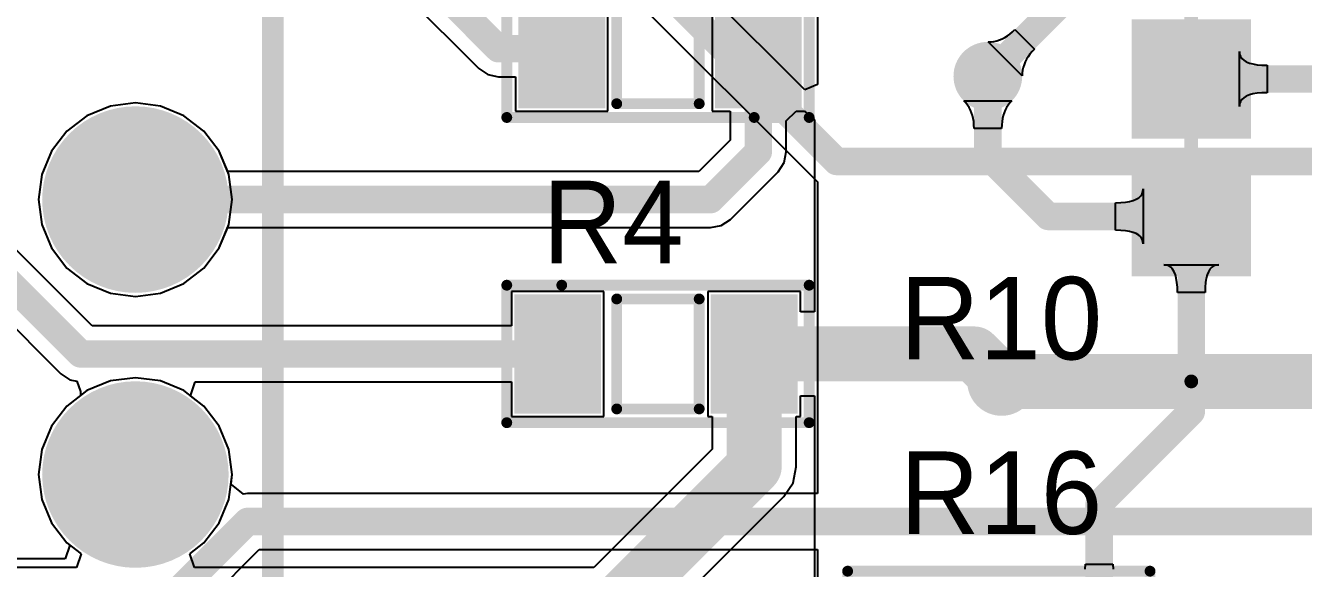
# Model space of a CAD drawing. Header units: millimetres. Extents: x 3.76 to 6.92, y 1.08 to 2.74.
# Drawn here: x 4.403 to 4.8678, y 1.663 to 1.8604 of the extents above; entities that cross this region are included whole.
import ezdxf

# ---------------------------------------------------------------- set-up
doc = ezdxf.new("R2010")
doc.units = ezdxf.units.MM
doc.header["$MEASUREMENT"] = 0
for name, color, linetype in [('BottomLayer', 5, 'Continuous'), ('BottomSolder', 6, 'Continuous'), ('MultiLayer', 9, 'Continuous'), ('PadHoleLayer', 156, 'Continuous'), ('TopLayer', 1, 'Continuous'), ('TopOverlay', 2, 'Continuous'), ('TopPaste', 8, 'Continuous'), ('TopSolder', 216, 'Continuous'), ('ViaHoleLayer', 16, 'Continuous')]:
    doc.layers.add(name, color=color, linetype=linetype)

# ---------------------------------------------------------------- blocks, each defined once
blk = doc.blocks.new('ESP32S_6')
at = {"layer": 'TopLayer'}
for points in [[(-0.01772, 0.09228), (0.01772, 0.09228), (-0.01772, 0.12772), (0.01772, 0.12772)], [(-0.01772, 0.04228), (0.01772, 0.04228), (-0.01772, 0.07772), (0.01772, 0.07772)]]:
    blk.add_solid(points, dxfattribs=at)
at = {"layer": 'TopOverlay', "const_width": 0.005}
for points in [[(0, 0), (0, 1.005)], [(0, 0), (0.71, 0)]]:
    blk.add_lwpolyline(points, dxfattribs=at)
at = {"layer": 'TopOverlay', "const_width": 0.0025}
blk.add_lwpolyline([(-0.00125, 0, 1), (0.00125, 0, 1)], format="xyb", close=True, dxfattribs=at)
blk.add_lwpolyline([(-0.00125, 0, 1), (0.00125, 0, 1)], format="xyb", close=True, dxfattribs=at)
at = {"layer": 'TopPaste'}
for points in [[(-0.01772, 0.09228), (0.01772, 0.09228), (-0.01772, 0.12772), (0.01772, 0.12772)], [(-0.01772, 0.04228), (0.01772, 0.04228), (-0.01772, 0.07772), (0.01772, 0.07772)]]:
    blk.add_solid(points, dxfattribs=at)
at = {"layer": 'TopSolder'}
for points in [[(-0.02172, 0.08828), (0.02172, 0.08828), (-0.02172, 0.13172), (0.02172, 0.13172)], [(-0.02172, 0.03828), (0.02172, 0.03828), (-0.02172, 0.08172), (0.02172, 0.08172)]]:
    blk.add_solid(points, dxfattribs=at)
blk = doc.blocks.new('RES_SMD_0603_33')
at = {"layer": 'TopLayer'}
for points in [[(-0.04681, -0.01772), (-0.02319, -0.01772), (-0.04681, 0.01772), (-0.02319, 0.01772)], [(0.02468, -0.01771), (0.0483, -0.01771), (0.02468, 0.01772), (0.0483, 0.01772)]]:
    blk.add_solid(points, dxfattribs=at)
at = {"layer": 'TopOverlay', "const_width": 0.00394}
for points in [[(-0.055, 0.025), (0.055, 0.025)], [(-0.055, -0.025), (-0.055, 0.025)], [(0.055, -0.025), (0.055, 0.025)], [(-0.015, 0.02), (0.015, 0.02)], [(-0.015, -0.02), (-0.015, 0.02)], [(0.015, -0.02), (0.015, 0.02)], [(-0.015, -0.02), (0.015, -0.02)], [(-0.055, -0.025), (0.035, -0.025)], [(0.035, -0.025), (0.055, -0.025)]]:
    blk.add_lwpolyline(points, dxfattribs=at)
at = {"layer": 'TopOverlay', "const_width": 0.00197}
for points in [[(-0.05599, 0.025, 1), (-0.05402, 0.025, 1)], [(-0.05599, 0.025, 1), (-0.05402, 0.025, 1)], [(0.05401, 0.025, 1), (0.05598, 0.025, 1)], [(0.05401, 0.025, 1), (0.05598, 0.025, 1)], [(-0.01599, 0.02, 1), (-0.01402, 0.02, 1)], [(-0.01599, 0.02, 1), (-0.01402, 0.02, 1)], [(0.01401, 0.02, 1), (0.01598, 0.02, 1)], [(0.01401, 0.02, 1), (0.01598, 0.02, 1)], [(-0.01599, -0.02, 1), (-0.01402, -0.02, 1)], [(-0.01599, -0.02, 1), (-0.01402, -0.02, 1)], [(0.01401, -0.02, 1), (0.01598, -0.02, 1)], [(0.01401, -0.02, 1), (0.01598, -0.02, 1)], [(-0.05599, -0.025, 1), (-0.05402, -0.025, 1)], [(-0.05599, -0.025, 1), (-0.05402, -0.025, 1)], [(0.03401, -0.025, 1), (0.03598, -0.025, 1)], [(0.03401, -0.025, 1), (0.03598, -0.025, 1)], [(0.05401, -0.025, 1), (0.05598, -0.025, 1)], [(0.05401, -0.025, 1), (0.05598, -0.025, 1)]]:
    blk.add_lwpolyline(points, format="xyb", close=True, dxfattribs=at)
at = {"layer": 'TopPaste'}
for points in [[(-0.04681, -0.01772), (-0.02319, -0.01772), (-0.04681, 0.01772), (-0.02319, 0.01772)], [(0.02468, -0.01771), (0.0483, -0.01771), (0.02468, 0.01772), (0.0483, 0.01772)]]:
    blk.add_solid(points, dxfattribs=at)
at = {"layer": 'TopSolder'}
for points in [[(-0.05081, -0.02172), (-0.01919, -0.02172), (-0.05081, 0.02172), (-0.01919, 0.02172)], [(0.02068, -0.02171), (0.0523, -0.02171), (0.02068, 0.02172), (0.0523, 0.02172)]]:
    blk.add_solid(points, dxfattribs=at)
blk = doc.blocks.new('RES_SMD_0603_34')
at = {"layer": 'TopLayer'}
for points in [[(-0.04681, -0.01772), (-0.02319, -0.01772), (-0.04681, 0.01772), (-0.02319, 0.01772)], [(0.02468, -0.01771), (0.0483, -0.01771), (0.02468, 0.01772), (0.0483, 0.01772)]]:
    blk.add_solid(points, dxfattribs=at)
at = {"layer": 'TopOverlay', "const_width": 0.00394}
for points in [[(-0.055, 0.025), (0.055, 0.025)], [(-0.055, -0.025), (-0.055, 0.025)], [(0.055, -0.025), (0.055, 0.025)], [(-0.015, 0.02), (0.015, 0.02)], [(-0.015, -0.02), (-0.015, 0.02)], [(0.015, -0.02), (0.015, 0.02)], [(-0.015, -0.02), (0.015, -0.02)], [(-0.055, -0.025), (0.035, -0.025)], [(0.035, -0.025), (0.055, -0.025)]]:
    blk.add_lwpolyline(points, dxfattribs=at)
at = {"layer": 'TopOverlay', "const_width": 0.00197}
for points in [[(-0.05599, 0.025, 1), (-0.05402, 0.025, 1)], [(-0.05599, 0.025, 1), (-0.05402, 0.025, 1)], [(0.05401, 0.025, 1), (0.05598, 0.025, 1)], [(0.05401, 0.025, 1), (0.05598, 0.025, 1)], [(-0.01599, 0.02, 1), (-0.01402, 0.02, 1)], [(-0.01599, 0.02, 1), (-0.01402, 0.02, 1)], [(0.01401, 0.02, 1), (0.01598, 0.02, 1)], [(0.01401, 0.02, 1), (0.01598, 0.02, 1)], [(-0.01599, -0.02, 1), (-0.01402, -0.02, 1)], [(-0.01599, -0.02, 1), (-0.01402, -0.02, 1)], [(0.01401, -0.02, 1), (0.01598, -0.02, 1)], [(0.01401, -0.02, 1), (0.01598, -0.02, 1)], [(-0.05599, -0.025, 1), (-0.05402, -0.025, 1)], [(-0.05599, -0.025, 1), (-0.05402, -0.025, 1)], [(0.03401, -0.025, 1), (0.03598, -0.025, 1)], [(0.03401, -0.025, 1), (0.03598, -0.025, 1)], [(0.05401, -0.025, 1), (0.05598, -0.025, 1)], [(0.05401, -0.025, 1), (0.05598, -0.025, 1)]]:
    blk.add_lwpolyline(points, format="xyb", close=True, dxfattribs=at)
at = {"layer": 'TopPaste'}
for points in [[(-0.04681, -0.01772), (-0.02319, -0.01772), (-0.04681, 0.01772), (-0.02319, 0.01772)], [(0.02468, -0.01771), (0.0483, -0.01771), (0.02468, 0.01772), (0.0483, 0.01772)]]:
    blk.add_solid(points, dxfattribs=at)
at = {"layer": 'TopSolder'}
for points in [[(-0.05081, -0.02172), (-0.01919, -0.02172), (-0.05081, 0.02172), (-0.01919, 0.02172)], [(0.02068, -0.02171), (0.0523, -0.02171), (0.02068, 0.02172), (0.0523, 0.02172)]]:
    blk.add_solid(points, dxfattribs=at)
blk = doc.blocks.new('RES_SMD_0603_39')
at = {"layer": 'TopLayer'}
for points in [[(-0.04681, -0.01772), (-0.02319, -0.01772), (-0.04681, 0.01772), (-0.02319, 0.01772)], [(0.02468, -0.01771), (0.0483, -0.01771), (0.02468, 0.01772), (0.0483, 0.01772)]]:
    blk.add_solid(points, dxfattribs=at)
at = {"layer": 'TopOverlay', "const_width": 0.00394}
for points in [[(0.055, 0.025), (-0.055, 0.025)], [(-0.055, 0.025), (-0.055, -0.025)], [(0.055, 0.025), (0.055, -0.025)], [(0.015, 0.02), (-0.015, 0.02)], [(-0.015, 0.02), (-0.015, -0.02)], [(0.015, 0.02), (0.015, -0.02)], [(0.015, -0.02), (-0.015, -0.02)], [(0.035, -0.025), (-0.055, -0.025)], [(0.055, -0.025), (0.035, -0.025)]]:
    blk.add_lwpolyline(points, dxfattribs=at)
at = {"layer": 'TopOverlay', "const_width": 0.00197}
for points in [[(-0.05599, 0.025, 1), (-0.05402, 0.025, 1)], [(-0.05599, 0.025, 1), (-0.05402, 0.025, 1)], [(0.05401, 0.025, 1), (0.05598, 0.025, 1)], [(0.05401, 0.025, 1), (0.05598, 0.025, 1)], [(-0.01599, 0.02, 1), (-0.01402, 0.02, 1)], [(-0.01599, 0.02, 1), (-0.01402, 0.02, 1)], [(0.01401, 0.02, 1), (0.01598, 0.02, 1)], [(0.01401, 0.02, 1), (0.01598, 0.02, 1)], [(-0.01599, -0.02, 1), (-0.01402, -0.02, 1)], [(-0.01599, -0.02, 1), (-0.01402, -0.02, 1)], [(0.01401, -0.02, 1), (0.01598, -0.02, 1)], [(0.01401, -0.02, 1), (0.01598, -0.02, 1)], [(-0.05599, -0.025, 1), (-0.05402, -0.025, 1)], [(-0.05599, -0.025, 1), (-0.05402, -0.025, 1)], [(0.03401, -0.025, 1), (0.03598, -0.025, 1)], [(0.03401, -0.025, 1), (0.03598, -0.025, 1)], [(0.05401, -0.025, 1), (0.05598, -0.025, 1)], [(0.05401, -0.025, 1), (0.05598, -0.025, 1)]]:
    blk.add_lwpolyline(points, format="xyb", close=True, dxfattribs=at)
at = {"layer": 'TopPaste'}
for points in [[(-0.04681, -0.01772), (-0.02319, -0.01772), (-0.04681, 0.01772), (-0.02319, 0.01772)], [(0.02468, -0.01771), (0.0483, -0.01771), (0.02468, 0.01772), (0.0483, 0.01772)]]:
    blk.add_solid(points, dxfattribs=at)
at = {"layer": 'TopSolder'}
for points in [[(-0.05081, -0.02172), (-0.01919, -0.02172), (-0.05081, 0.02172), (-0.01919, 0.02172)], [(0.02068, -0.02171), (0.0523, -0.02171), (0.02068, 0.02172), (0.0523, 0.02172)]]:
    blk.add_solid(points, dxfattribs=at)
blk = doc.blocks.new('JP8_C2T_80')
at = {"layer": 'BottomLayer', "const_width": 0.02992}
for points in [[(-0.26496, -0.05, 1), (-0.23504, -0.05, 1)], [(-0.16496, -0.05, 1), (-0.13504, -0.05, 1)]]:
    blk.add_lwpolyline(points, format="xyb", close=True, dxfattribs=at)
at = {"layer": 'BottomSolder', "const_width": 0.03392}
for points in [[(-0.26696, -0.05, 1), (-0.23304, -0.05, 1)], [(-0.16696, -0.05, 1), (-0.13304, -0.05, 1)]]:
    blk.add_lwpolyline(points, format="xyb", close=True, dxfattribs=at)
at = {"layer": 'MultiLayer', "const_width": 0.02992}
for points in [[(-0.26496, -0.05, 1), (-0.23504, -0.05, 1)], [(-0.16496, -0.05, 1), (-0.13504, -0.05, 1)]]:
    blk.add_lwpolyline(points, format="xyb", close=True, dxfattribs=at)
at = {"layer": 'PadHoleLayer', "const_width": 0.02008}
for points in [[(-0.26004, -0.05, 1), (-0.23996, -0.05, 1)], [(-0.16004, -0.05, 1), (-0.13996, -0.05, 1)]]:
    blk.add_lwpolyline(points, format="xyb", close=True, dxfattribs=at)
at = {"layer": 'TopLayer', "const_width": 0.02992}
for points in [[(-0.26496, -0.05, 1), (-0.23504, -0.05, 1)], [(-0.16496, -0.05, 1), (-0.13504, -0.05, 1)]]:
    blk.add_lwpolyline(points, format="xyb", close=True, dxfattribs=at)
at = {"layer": 'TopOverlay', "const_width": 0.00787}
blk.add_lwpolyline([(-0.40984, -0.1), (0.40985, -0.1)], dxfattribs=at)
at = {"layer": 'TopSolder', "const_width": 0.03392}
for points in [[(-0.26696, -0.05, 1), (-0.23304, -0.05, 1)], [(-0.16696, -0.05, 1), (-0.13304, -0.05, 1)]]:
    blk.add_lwpolyline(points, format="xyb", close=True, dxfattribs=at)

msp = doc.modelspace()

# ---------------------------------------------------------------- linework, layer by layer
at = {"layer": 'BottomLayer'}
for p, q in [((4.691, 1.9238), (4.691, 1.83895)), ((4.68638, 1.83704), (4.61471, 1.90871)), ((4.60677, 1.88781), (4.69079, 1.80379)), ((4.75519, 1.85466), (4.75621, 1.85488)), ((4.75621, 1.85488), (4.7572, 1.85518)), ((4.7572, 1.85518), (4.75819, 1.85558)), ((4.75819, 1.85558), (4.75915, 1.85607)), ((4.75915, 1.85607), (4.7601, 1.85665)), ((4.7601, 1.85665), (4.76104, 1.85732)), ((4.76104, 1.85732), (4.76196, 1.85809)), ((4.76196, 1.85809), (4.76287, 1.85894)), ((4.76287, 1.85894), (4.76994, 1.85187)), ((4.75312, 1.8545), (4.75417, 1.85453)), ((4.7655, 1.84213), (4.75312, 1.8545)), ((4.75417, 1.85453), (4.75519, 1.85466)), ((4.76909, 1.85096), (4.76832, 1.85004)), ((4.76994, 1.85187), (4.76909, 1.85096)), ((4.76618, 1.8462), (4.76588, 1.84521)), ((4.76658, 1.84719), (4.76618, 1.8462)), ((4.76707, 1.84815), (4.76658, 1.84719)), ((4.76765, 1.8491), (4.76707, 1.84815)), ((4.76832, 1.85004), (4.76765, 1.8491)), ((4.76553, 1.84317), (4.7655, 1.84213)), ((4.76566, 1.8442), (4.76553, 1.84317)), ((4.76588, 1.84521), (4.76566, 1.8442)), ((4.691, 1.83895), (4.68638, 1.83704)), ((4.44292, 1.83236), (4.43381, 1.83116)), ((4.45204, 1.83116), (4.44292, 1.83236)), ((4.42531, 1.82765), (4.41802, 1.82205)), ((4.43381, 1.83116), (4.42531, 1.82765)), ((4.46053, 1.82765), (4.45204, 1.83116)), ((4.46783, 1.82205), (4.46053, 1.82765)), ((4.41802, 1.82205), (4.41242, 1.81475)), ((4.47342, 1.81475), (4.46783, 1.82205)), ((4.41242, 1.81475), (4.4089, 1.80626)), ((4.47694, 1.80626), (4.47342, 1.81475)), ((4.4089, 1.80626), (4.4077, 1.79714)), ((4.47814, 1.79714), (4.47694, 1.80626)), ((4.69079, 1.80379), (4.691, 1.80365)), ((4.691, 1.80365), (4.691, 1.69027)), ((4.4077, 1.79714), (4.4089, 1.78803)), ((4.47694, 1.78803), (4.47814, 1.79714)), ((4.4089, 1.78803), (4.41242, 1.77953)), ((4.47342, 1.77953), (4.47694, 1.78803)), ((4.41242, 1.77953), (4.41802, 1.77224)), ((4.46783, 1.77224), (4.47342, 1.77953)), ((4.41802, 1.77224), (4.42531, 1.76664)), ((4.46053, 1.76664), (4.46783, 1.77224)), ((4.42531, 1.76664), (4.43381, 1.76312)), ((4.45204, 1.76312), (4.46053, 1.76664)), ((4.43381, 1.76312), (4.44292, 1.76192)), ((4.44292, 1.76192), (4.45204, 1.76312)), ((4.43381, 1.73116), (4.42531, 1.72765)), ((4.44292, 1.73236), (4.43381, 1.73116)), ((4.45204, 1.73116), (4.44292, 1.73236)), ((4.46053, 1.72765), (4.45204, 1.73116)), ((4.42531, 1.72765), (4.41802, 1.72205)), ((4.46783, 1.72205), (4.46053, 1.72765)), ((4.41802, 1.72205), (4.41242, 1.71475)), ((4.47342, 1.71475), (4.46783, 1.72205)), ((4.41242, 1.71475), (4.4089, 1.70626)), ((4.47694, 1.70626), (4.47342, 1.71475)), ((4.4089, 1.70626), (4.4077, 1.69714)), ((4.47814, 1.69714), (4.47694, 1.70626)), ((4.4077, 1.69714), (4.4089, 1.68803)), ((4.4777, 1.69379), (4.47814, 1.69714)), ((4.47785, 1.69348), (4.4777, 1.69379)), ((4.48224, 1.68998), (4.47785, 1.69348)), ((4.4089, 1.68803), (4.41242, 1.67953)), ((4.48373, 1.69027), (4.48224, 1.68998)), ((4.691, 1.69027), (4.48373, 1.69027)), ((4.41242, 1.67953), (4.41802, 1.67224)), ((4.41908, 1.67142), (4.41739, 1.66642)), ((4.41802, 1.67224), (4.41908, 1.67142)), ((4.46708, 1.64901), (4.48795, 1.66988)), ((4.48795, 1.66988), (4.691, 1.66988)), ((4.691, 1.66988), (4.691, 1.609)), ((4.41739, 1.66642), (4.37597, 1.66642))]:
    msp.add_line(p, q, dxfattribs=at)
for points, const_width in [([(4.606, 1.903), (4.698, 1.811)], 0.01), ([(4.753, 1.842), (4.787, 1.876)], 0.01), ([(4.698, 1.811), (5.44737, 1.811)], 0.01), ([(4.758, 1.731), (5.434, 1.731)], 0.02), ([(4.45987, 1.65622), (4.48373, 1.68008)], 0.01), ([(4.48373, 1.68008), (5.35692, 1.68008)], 0.01)]:
    msp.add_lwpolyline(points, dxfattribs=dict(at, const_width=const_width))
for points, const_width in [([(4.74675, 1.842, 1), (4.75925, 1.842, 1)], 0.0125), ([(4.7505, 1.842, 1), (4.7555, 1.842, 1)], 0.005), ([(4.6955, 1.811, 1), (4.7005, 1.811, 1)], 0.005), ([(4.6955, 1.811, 1), (4.7005, 1.811, 1)], 0.005), ([(4.75175, 1.731, 1), (4.76425, 1.731, 1)], 0.0125), ([(4.753, 1.731, 1), (4.763, 1.731, 1)], 0.01), ([(4.48123, 1.68008, 1), (4.48623, 1.68008, 1)], 0.005), ([(4.48123, 1.68008, 1), (4.48623, 1.68008, 1)], 0.005)]:
    msp.add_lwpolyline(points, format="xyb", close=True, dxfattribs=dict(at, const_width=const_width))
at = {"layer": 'MultiLayer', "const_width": 0.0125}
for points in [[(4.74675, 1.842, 1), (4.75925, 1.842, 1)], [(4.75175, 1.731, 1), (4.76425, 1.731, 1)]]:
    msp.add_lwpolyline(points, format="xyb", close=True, dxfattribs=at)
at = {"layer": 'TopLayer'}
for p, q in [((4.53779, 1.87479), (4.56779, 1.84479)), ((4.61481, 1.82928), (4.61481, 1.87472)), ((4.65268, 1.87472), (4.65268, 1.82929)), ((4.84448, 1.831), (4.84448, 1.851)), ((4.84448, 1.851), (4.84458, 1.85005)), ((4.84458, 1.85005), (4.84488, 1.8492)), ((4.84488, 1.8492), (4.84539, 1.84845)), ((4.84539, 1.84845), (4.8461, 1.8478)), ((4.8461, 1.8478), (4.84701, 1.84725)), ((4.84701, 1.84725), (4.84812, 1.8468)), ((4.84812, 1.8468), (4.84944, 1.84645)), ((4.84944, 1.84645), (4.85095, 1.8462)), ((4.85095, 1.8462), (4.85267, 1.84605)), ((4.85267, 1.84605), (4.8546, 1.846)), ((4.8546, 1.846), (4.8546, 1.836)), ((4.56779, 1.84479), (4.5711, 1.84258)), ((4.5711, 1.84258), (4.575, 1.8418)), ((4.575, 1.8418), (4.58119, 1.8418)), ((4.58119, 1.8418), (4.58119, 1.82928)), ((4.44292, 1.83236), (4.43381, 1.83116)), ((4.45204, 1.83116), (4.44292, 1.83236)), ((4.74496, 1.83231), (4.74425, 1.83307)), ((4.74425, 1.83307), (4.76175, 1.83307)), ((4.7456, 1.8315), (4.74496, 1.83231)), ((4.74616, 1.83063), (4.7456, 1.8315)), ((4.7604, 1.8315), (4.75984, 1.83063)), ((4.76104, 1.83231), (4.7604, 1.8315)), ((4.76175, 1.83307), (4.76104, 1.83231)), ((4.84458, 1.83195), (4.84448, 1.831)), ((4.84488, 1.8328), (4.84458, 1.83195)), ((4.84539, 1.83355), (4.84488, 1.8328)), ((4.8461, 1.8342), (4.84539, 1.83355)), ((4.84701, 1.83475), (4.8461, 1.8342)), ((4.84812, 1.8352), (4.84701, 1.83475)), ((4.84944, 1.83555), (4.84812, 1.8352)), ((4.85095, 1.8358), (4.84944, 1.83555)), ((4.85267, 1.83595), (4.85095, 1.8358)), ((4.8546, 1.836), (4.85267, 1.83595)), ((4.42531, 1.82765), (4.41802, 1.82205)), ((4.43381, 1.83116), (4.42531, 1.82765)), ((4.46053, 1.82765), (4.45204, 1.83116)), ((4.46783, 1.82205), (4.46053, 1.82765)), ((4.58119, 1.82928), (4.61481, 1.82928)), ((4.65268, 1.82929), (4.6593, 1.82929)), ((4.6593, 1.82929), (4.6593, 1.81872)), ((4.67969, 1.82575), (4.68323, 1.82929)), ((4.68323, 1.82929), (4.68631, 1.82929)), ((4.68631, 1.82929), (4.69, 1.82614)), ((4.74665, 1.8297), (4.74616, 1.83063)), ((4.74706, 1.82873), (4.74665, 1.8297)), ((4.7474, 1.8277), (4.74706, 1.82873)), ((4.74766, 1.82661), (4.7474, 1.8277)), ((4.7586, 1.8277), (4.75834, 1.82661)), ((4.75894, 1.82873), (4.7586, 1.8277)), ((4.75935, 1.8297), (4.75894, 1.82873)), ((4.75984, 1.83063), (4.75935, 1.8297)), ((4.67969, 1.81449), (4.67969, 1.82575)), ((4.69, 1.82614), (4.69, 1.75629)), ((4.74785, 1.82548), (4.74766, 1.82661)), ((4.74796, 1.82429), (4.74785, 1.82548)), ((4.748, 1.82304), (4.74796, 1.82429)), ((4.758, 1.82304), (4.748, 1.82304)), ((4.75804, 1.82429), (4.758, 1.82304)), ((4.75815, 1.82548), (4.75804, 1.82429)), ((4.75834, 1.82661), (4.75815, 1.82548)), ((4.41802, 1.82205), (4.41242, 1.81475)), ((4.47342, 1.81475), (4.46783, 1.82205)), ((4.6593, 1.81872), (4.64792, 1.80734)), ((4.41242, 1.81475), (4.4089, 1.80626)), ((4.4765, 1.80734), (4.47342, 1.81475)), ((4.67891, 1.81059), (4.67969, 1.81449)), ((4.6767, 1.80729), (4.67891, 1.81059)), ((4.4089, 1.80626), (4.4077, 1.79714)), ((4.64792, 1.80734), (4.4765, 1.80734)), ((4.65935, 1.78993), (4.6767, 1.80729)), ((4.80861, 1.79845), (4.80912, 1.7992)), ((4.80912, 1.7992), (4.80942, 1.80005)), ((4.80942, 1.80005), (4.80952, 1.801)), ((4.80952, 1.801), (4.80952, 1.781)), ((4.4077, 1.79714), (4.4089, 1.78803)), ((4.7994, 1.796), (4.80133, 1.79605)), ((4.7994, 1.786), (4.7994, 1.796)), ((4.80133, 1.79605), (4.80305, 1.7962)), ((4.80305, 1.7962), (4.80456, 1.79645)), ((4.80456, 1.79645), (4.80588, 1.7968)), ((4.80588, 1.7968), (4.80699, 1.79725)), ((4.80699, 1.79725), (4.8079, 1.7978)), ((4.8079, 1.7978), (4.80861, 1.79845)), ((4.65604, 1.78772), (4.65935, 1.78993)), ((4.4089, 1.78803), (4.41242, 1.77953)), ((4.47342, 1.77953), (4.4765, 1.78695)), ((4.4765, 1.78695), (4.65214, 1.78695)), ((4.65214, 1.78695), (4.65604, 1.78772)), ((4.80133, 1.78595), (4.7994, 1.786)), ((4.80305, 1.7858), (4.80133, 1.78595)), ((4.80456, 1.78555), (4.80305, 1.7858)), ((4.80588, 1.7852), (4.80456, 1.78555)), ((4.80699, 1.78475), (4.80588, 1.7852)), ((4.8079, 1.7842), (4.80699, 1.78475)), ((4.80861, 1.78355), (4.8079, 1.7842)), ((4.80912, 1.7828), (4.80861, 1.78355)), ((4.80942, 1.78195), (4.80912, 1.7828)), ((4.80952, 1.781), (4.80942, 1.78195)), ((4.42723, 1.75119), (4.3982, 1.78022)), ((4.41242, 1.77953), (4.41802, 1.77224)), ((4.46783, 1.77224), (4.47342, 1.77953)), ((4.41802, 1.77224), (4.42531, 1.76664)), ((4.46053, 1.76664), (4.46783, 1.77224)), ((4.81795, 1.7733), (4.817, 1.7734)), ((4.817, 1.7734), (4.837, 1.7734)), ((4.8188, 1.773), (4.81795, 1.7733)), ((4.81955, 1.7725), (4.8188, 1.773)), ((4.8202, 1.7718), (4.81955, 1.7725)), ((4.82075, 1.7709), (4.8202, 1.7718)), ((4.8338, 1.7718), (4.83325, 1.7709)), ((4.83445, 1.7725), (4.8338, 1.7718)), ((4.8352, 1.773), (4.83445, 1.7725)), ((4.83605, 1.7733), (4.8352, 1.773)), ((4.837, 1.7734), (4.83605, 1.7733)), ((4.38079, 1.76879), (4.4158, 1.73379)), ((4.42531, 1.76664), (4.43381, 1.76312)), ((4.45204, 1.76312), (4.46053, 1.76664)), ((4.8212, 1.7698), (4.82075, 1.7709)), ((4.82155, 1.7685), (4.8212, 1.7698)), ((4.8218, 1.767), (4.82155, 1.7685)), ((4.82195, 1.7653), (4.8218, 1.767)), ((4.8322, 1.767), (4.83205, 1.7653)), ((4.83245, 1.7685), (4.8322, 1.767)), ((4.8328, 1.7698), (4.83245, 1.7685)), ((4.83325, 1.7709), (4.8328, 1.7698)), ((4.43381, 1.76312), (4.44292, 1.76192)), ((4.44292, 1.76192), (4.45204, 1.76312)), ((4.61332, 1.76371), (4.5797, 1.76371)), ((4.5797, 1.76371), (4.5797, 1.75119)), ((4.61332, 1.71828), (4.61332, 1.76371)), ((4.68481, 1.76372), (4.65119, 1.76372)), ((4.65119, 1.76372), (4.65119, 1.71828)), ((4.68481, 1.75629), (4.68481, 1.76372)), ((4.822, 1.7634), (4.82195, 1.7653)), ((4.832, 1.7634), (4.822, 1.7634)), ((4.83205, 1.7653), (4.832, 1.7634)), ((4.69, 1.75629), (4.68481, 1.75629)), ((4.5797, 1.75119), (4.42723, 1.75119)), ((4.4158, 1.73379), (4.4191, 1.73158)), ((4.4191, 1.73158), (4.42158, 1.73108)), ((4.42158, 1.73108), (4.42296, 1.72731)), ((4.46294, 1.7258), (4.46464, 1.7308)), ((4.46464, 1.7308), (4.5797, 1.7308)), ((4.5797, 1.7308), (4.5797, 1.71828)), ((4.42294, 1.72583), (4.41802, 1.72205)), ((4.42296, 1.72731), (4.42294, 1.72583)), ((4.46783, 1.72205), (4.46294, 1.7258)), ((4.68481, 1.71828), (4.68481, 1.72571)), ((4.68481, 1.72571), (4.69, 1.72571)), ((4.69, 1.72571), (4.69, 1.608)), ((4.41802, 1.72205), (4.41242, 1.71475)), ((4.47342, 1.71475), (4.46783, 1.72205)), ((4.5797, 1.71828), (4.61332, 1.71828)), ((4.65119, 1.71828), (4.65271, 1.71828)), ((4.65271, 1.71828), (4.65271, 1.70634)), ((4.6833, 1.7), (4.6833, 1.71828)), ((4.6833, 1.71828), (4.68481, 1.71828)), ((4.41242, 1.71475), (4.4089, 1.70626)), ((4.47694, 1.70626), (4.47342, 1.71475)), ((4.4089, 1.70626), (4.4077, 1.69714)), ((4.47814, 1.69714), (4.47694, 1.70626)), ((4.65271, 1.70634), (4.60967, 1.66329)), ((4.4077, 1.69714), (4.4089, 1.68803)), ((4.47694, 1.68803), (4.47814, 1.69714)), ((4.68213, 1.69415), (4.6833, 1.7)), ((4.67882, 1.68919), (4.68213, 1.69415)), ((4.4089, 1.68803), (4.41242, 1.67953)), ((4.47342, 1.67953), (4.47694, 1.68803)), ((4.62681, 1.63719), (4.67882, 1.68919)), ((4.41242, 1.67953), (4.41802, 1.67224)), ((4.46783, 1.67224), (4.47342, 1.67953)), ((4.41802, 1.67224), (4.42315, 1.66829)), ((4.46269, 1.66829), (4.46783, 1.67224)), ((4.42315, 1.66829), (4.42145, 1.66329)), ((4.46439, 1.66329), (4.46269, 1.66829)), ((4.78844, 1.66268), (4.78849, 1.6646)), ((4.78849, 1.6646), (4.79849, 1.6646)), ((4.79849, 1.6646), (4.79854, 1.66268)), ((4.42145, 1.66329), (4.37217, 1.66329)), ((4.60967, 1.66329), (4.46439, 1.66329))]:
    msp.add_line(p, q, dxfattribs=at)
for points, const_width in [([(4.545, 1.882), (4.575, 1.852)], 0.01), ([(4.575, 1.852), (4.598, 1.852)], 0.01), ([(4.66949, 1.81449), (4.66949, 1.852)], 0.01), ([(4.753, 1.813), (4.753, 1.842)], 0.01), ([(4.827, 1.841), (4.928, 1.841)], 0.01), ([(4.65214, 1.79714), (4.66949, 1.81449)], 0.01), ([(4.753, 1.813), (4.775, 1.791)], 0.01), ([(4.44292, 1.79714), (4.65214, 1.79714)], 0.01), ([(4.775, 1.791), (4.827, 1.791)], 0.01), ([(4.827, 1.72), (4.827, 1.791)], 0.01), ([(4.388, 1.776), (4.423, 1.741)], 0.01), ([(4.668, 1.741), (4.748, 1.741)], 0.02), ([(4.668, 1.7), (4.668, 1.741)], 0.02), ([(4.748, 1.741), (4.758, 1.731)], 0.02), ([(4.423, 1.741), (4.59651, 1.741)], 0.01), ([(4.79349, 1.68649), (4.827, 1.72)], 0.01), ([(4.616, 1.648), (4.668, 1.7)], 0.02), ([(4.79349, 1.637), (4.79349, 1.68649)], 0.01)]:
    msp.add_lwpolyline(points, dxfattribs=dict(at, const_width=const_width))
for points, const_width in [([(4.5725, 1.852, 1), (4.5775, 1.852, 1)], 0.005), ([(4.5725, 1.852, 1), (4.5775, 1.852, 1)], 0.005), ([(4.5955, 1.852, 1), (4.6005, 1.852, 1)], 0.005), ([(4.66699, 1.852, 1), (4.67199, 1.852, 1)], 0.005), ([(4.74675, 1.842, 1), (4.75925, 1.842, 1)], 0.0125), ([(4.7505, 1.842, 1), (4.7555, 1.842, 1)], 0.005), ([(4.8245, 1.841, 1), (4.8295, 1.841, 1)], 0.005), ([(4.66699, 1.81449, 1), (4.67199, 1.81449, 1)], 0.005), ([(4.66699, 1.81449, 1), (4.67199, 1.81449, 1)], 0.005), ([(4.7505, 1.813, 1), (4.7555, 1.813, 1)], 0.005), ([(4.7505, 1.813, 1), (4.7555, 1.813, 1)], 0.005), ([(4.44042, 1.79714, 1), (4.44542, 1.79714, 1)], 0.005), ([(4.64964, 1.79714, 1), (4.65464, 1.79714, 1)], 0.005), ([(4.64964, 1.79714, 1), (4.65464, 1.79714, 1)], 0.005), ([(4.7725, 1.791, 1), (4.7775, 1.791, 1)], 0.005), ([(4.7725, 1.791, 1), (4.7775, 1.791, 1)], 0.005), ([(4.8245, 1.791, 1), (4.8295, 1.791, 1)], 0.005), ([(4.8245, 1.791, 1), (4.8295, 1.791, 1)], 0.005), ([(4.663, 1.741, 1), (4.673, 1.741, 1)], 0.01), ([(4.663, 1.741, 1), (4.673, 1.741, 1)], 0.01), ([(4.743, 1.741, 1), (4.753, 1.741, 1)], 0.01), ([(4.743, 1.741, 1), (4.753, 1.741, 1)], 0.01), ([(4.4205, 1.741, 1), (4.4255, 1.741, 1)], 0.005), ([(4.4205, 1.741, 1), (4.4255, 1.741, 1)], 0.005), ([(4.59401, 1.741, 1), (4.59901, 1.741, 1)], 0.005), ([(4.75175, 1.731, 1), (4.76425, 1.731, 1)], 0.0125), ([(4.753, 1.731, 1), (4.763, 1.731, 1)], 0.01), ([(4.8245, 1.72, 1), (4.8295, 1.72, 1)], 0.005), ([(4.8245, 1.72, 1), (4.8295, 1.72, 1)], 0.005), ([(4.663, 1.7, 1), (4.673, 1.7, 1)], 0.01), ([(4.663, 1.7, 1), (4.673, 1.7, 1)], 0.01), ([(4.79099, 1.68649, 1), (4.79599, 1.68649, 1)], 0.005), ([(4.79099, 1.68649, 1), (4.79599, 1.68649, 1)], 0.005)]:
    msp.add_lwpolyline(points, format="xyb", close=True, dxfattribs=dict(at, const_width=const_width))
at = {"layer": 'ViaHoleLayer', "const_width": 0.0075}
for points in [[(4.74925, 1.842, 1), (4.75675, 1.842, 1)], [(4.75425, 1.731, 1), (4.76175, 1.731, 1)]]:
    msp.add_lwpolyline(points, format="xyb", close=True, dxfattribs=at)

# ---------------------------------------------------------------- block references
for name, p in [('ESP32S_6', (4.827, 1.731)), ('RES_SMD_0603_34', (4.63301, 1.852))]:
    msp.add_blockref(name, p)
for name, p, rotation in [('JP8_C2T_80', (4.39292, 1.94714), 90), ('RES_SMD_0603_39', (4.633, 1.741), 180), ('RES_SMD_0603_33', (4.757, 1.637), 360)]:
    msp.add_blockref(name, p, dxfattribs=dict(rotation=rotation))

# ---------------------------------------------------------------- texts
at = {"layer": 'TopOverlay'}
for s, p in [('R4', (4.591, 1.774)), ('R10', (4.721, 1.739)), ('R16', (4.721, 1.67554))]:
    msp.add_text(s, height=0.03, dxfattribs=at).set_placement(p)

doc.saveas('drawing.dxf')
